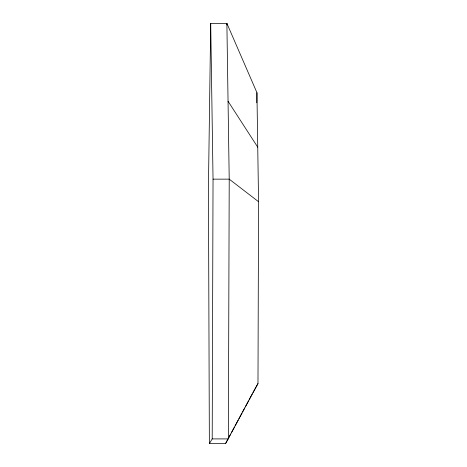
<?xml version="1.0" encoding="UTF-8"?>
<svg xmlns="http://www.w3.org/2000/svg" width="467" height="467" viewBox="0 0 467 467"><rect width="100%" height="100%" fill="white"/><g stroke="black" fill="none" stroke-linecap="round" stroke-linejoin="round"><path stroke-width="0.7" d="M209.362 443.65L212.205 438.91L213.04 179.147L210.71 23.35L226.88 23.35L256.932 92.659L258.56 201.715L257.982 383.547L225.538 443.65L209.362 443.65L208.44 186.818L210.71 23.35M226.863 24.798L226.88 23.35L229.215 179.147L228.381 438.91L212.205 438.91M256.792 102.798L256.932 92.659M225.538 443.65L227.931 439.184M228.614 437.906L230.669 434.082M231.352 432.804L234.434 427.06M235.117 425.787L238.199 420.043M238.882 418.771L241.959 413.026M242.647 411.748L244.696 407.924M245.385 406.646L248.462 400.902M249.144 399.629L252.227 393.885M252.91 392.607L257.982 383.547M213.04 179.147L229.215 179.147L258.56 201.715M228.048 101.251L257.749 147.187"/></g></svg>
